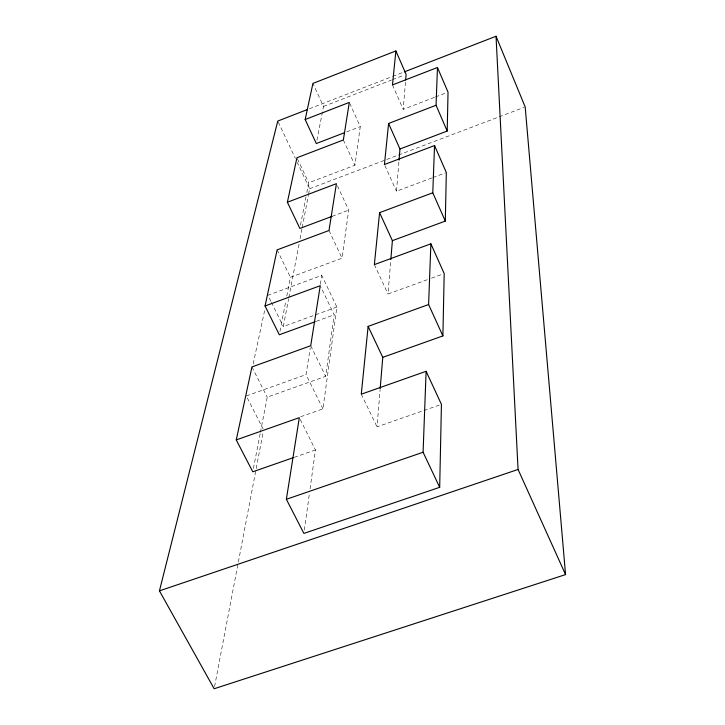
<?xml version="1.0" encoding="UTF-8"?>
<svg xmlns="http://www.w3.org/2000/svg" width="725" height="725" viewBox="0 0 725 725"><rect width="100%" height="100%" fill="white"/><g stroke="black" fill="none" stroke-linecap="round" stroke-linejoin="round"><path stroke-width="0.54" stroke-dasharray="3.62 2.72" d="M439.323 405.103L377.027 426.844L380.081 389.86M427.233 279.732L387.993 294.006L390.829 259.559M431.792 177.978L396.475 191.228L398.949 161.222M434.483 97.34L403.227 109.357L405.556 81.137M300.685 416.739L322.942 408.873L336.88 307.028L321.782 275.409L267.897 295.274L270.878 301.328M304.355 530.066L309.448 493.344M310.064 488.886L315.457 449.935L299.316 417.654M260.429 432.281L267.226 397.164L325.661 376.311L334.189 314.804L320.722 286.701M286.792 296.072L290.426 277.276L342.037 258.191L348.698 210.123L336.418 183.661M306.82 192.578L308.714 182.8L354.924 165.246L360.271 126.648L349.767 103.421M322.942 408.873L306.041 374.598L310.282 347.855M320.359 284.327L321.782 275.409M214.573 686.53L263.166 432.064M336.88 307.028L283.312 326.549L288.623 298.754M288.831 297.649L299.235 243.183M300.087 238.743L301.99 228.738M302.207 227.623L308.361 195.387M308.569 194.282L309.629 188.718L297.268 162.463M253.415 468.504L260.221 433.387M279.941 331.443L285.931 300.494M300.513 225.176L305.977 196.928M316.943 140.26L323.495 106.439L312.928 83.411M253.179 363.887L264.815 309.666M309.403 108.768L391.645 76.814M392.696 76.397L403.245 72.301M323.495 106.439L391.473 80.049M392.515 79.641L404.024 75.173M435.526 96.942L446.99 92.537M346.659 131.868L360.271 126.648M309.629 188.718L397.336 155.458M398.397 155.059L524.139 107.363M432.825 177.589L445.295 172.913M332.077 216.358L348.698 210.123M431.475 278.183L442.078 274.331M316.245 321.329L334.189 314.804M246.301 395.977L306.041 374.598M294.214 457.348L315.457 449.935M247.316 397.971L263.075 428.847M251.947 366.941L267.226 397.164M271.377 302.334L283.312 326.549M310.717 345.725L325.661 376.311M277.122 249.871L290.426 277.276M361.286 394.192L377.027 426.844M297.404 158.766L308.714 182.8M278.246 122.063L295.365 158.422M328.996 230.496L342.037 258.191M374.354 264.616L387.993 294.006M343.351 139.97L354.924 165.246M384.903 165.563L396.475 191.228M392.47 84.934L403.227 109.357"/><path stroke-width="1.09" d="M293.154 457.72L252.78 471.794L236.25 439.921L299.316 417.654L286.366 499.298L303.893 533.41L439.685 487.309L441.434 404.369L426.11 371.291L361.286 394.192L368.128 326.377L428.602 304.545L430.877 243.827L374.354 264.616L379.592 212.652L432.78 192.787L434.547 145.562L384.44 164.539L388.582 123.468L436.051 105.27L437.465 67.498L392.47 84.934L395.886 50.94L312.928 83.411L305.162 119.525L316.308 143.532L344.565 132.675M380.172 388.736L382.764 357.353L442.884 335.911L444.198 273.561L430.877 243.827M390.829 259.559L392.388 240.664L445.304 221.098L446.328 172.523L434.547 145.562M399.04 160.116L399.955 148.997L447.207 131.053L448.032 92.138L437.465 67.498M439.685 487.309L423.083 452.246L426.11 371.291M405.647 80.004L406.118 74.358L395.886 50.94M236.25 439.921L251.947 366.941L310.717 345.725L320.242 285.695L265.06 305.977L279.306 334.76L315.185 321.71M265.06 305.977L277.122 249.871L328.996 230.496L336.418 183.661L287.372 202.239L299.878 228.429L332.077 216.358M287.372 202.239L296.933 157.769L343.351 139.97L349.305 102.415L305.162 119.525M404.296 71.893L496.027 36.25L525.19 106.965L565.563 574.59L214.147 688.75L159.437 590.857L277.775 121.057L307.291 109.584M286.366 499.298L423.083 452.246M159.437 590.857L518.067 469.456L496.027 36.25M368.128 326.377L382.764 357.353M379.592 212.652L392.388 240.664M428.602 304.545L442.884 335.911M518.067 469.456L565.563 574.59M388.582 123.468L399.955 148.997M432.78 192.787L445.304 221.098M436.051 105.27L447.207 131.053"/></g></svg>
